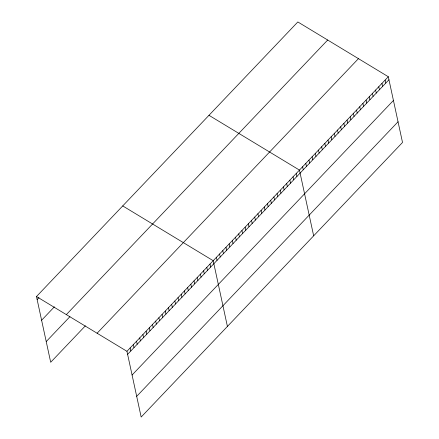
<?xml version="1.0" encoding="UTF-8"?>
<svg xmlns="http://www.w3.org/2000/svg" width="439" height="439" viewBox="0 0 439 439"><rect width="100%" height="100%" fill="white"/><g stroke="black" fill="none" stroke-linecap="round" stroke-linejoin="round"><path stroke-width="0.66" d="M36.481 296.534L297.834 21.95L388.306 76.732L402.519 142.466L141.166 417.05L126.953 351.31L36.481 296.534L50.694 362.268L85.375 325.831M37.134 299.552L38.956 297.637M41.606 320.25L54.381 306.828M66.338 314.609L327.686 40.026M46.216 341.575L69.944 316.645M97.096 333.234L358.449 58.65M126.953 351.31L388.306 76.732M127.606 354.333L388.959 79.75M132.084 375.027L393.437 100.449M136.694 396.351L398.047 121.773M208.969 115.309L299.447 170.085L313.66 235.825M122.722 205.918L213.2 260.7L227.413 326.44M385.135 80.063L385.788 83.086M381.963 83.399L382.616 86.417M378.786 86.73L379.439 89.754M375.614 90.066L376.267 93.09M372.442 93.403L373.095 96.421M369.265 96.734L369.918 99.757M366.093 100.07L366.746 103.088M362.921 103.401L363.574 106.425M359.744 106.737L360.397 109.761M356.572 110.074L357.225 113.092M353.4 113.405L354.053 116.428M350.223 116.741L350.876 119.759M347.051 120.072L347.704 123.096M343.88 123.408L344.533 126.432M340.702 126.745L341.355 129.763M337.531 130.076L338.184 133.099M334.359 133.412L335.012 136.43M331.182 136.743L331.835 139.767M328.01 140.079L328.663 143.103M324.838 143.416L325.491 146.434M321.661 146.747L322.314 149.77M318.489 150.083L319.142 153.101M315.317 153.414L315.97 156.438M312.14 156.75L312.793 159.774M308.968 160.087L309.621 163.105M305.796 163.418L306.449 166.441M302.619 166.754L303.278 169.772M296.254 173.443L296.907 176.467M293.06 176.802L293.713 179.82M289.866 180.155L290.519 183.178M286.672 183.513L287.325 186.531M283.479 186.866L284.132 189.889M280.285 190.224L280.938 193.242M277.086 193.577L277.739 196.601M273.892 196.935L274.545 199.954M270.698 200.294L271.351 203.312M267.505 203.647L268.158 206.67M264.311 207.005L264.964 210.023M261.117 210.358L261.77 213.381M257.923 213.716L258.576 216.734M254.73 217.069L255.383 220.093M251.536 220.427L252.189 223.446M248.337 223.786L248.99 226.804M245.143 227.139L245.796 230.162M241.949 230.497L242.602 233.515M238.756 233.85L239.409 236.873M235.562 237.208L236.215 240.226M232.368 240.561L233.021 243.585M229.174 243.919L229.827 246.937M225.981 247.278L226.634 250.296M222.787 250.631L223.44 253.654M219.588 253.989L220.246 257.007M216.394 257.342L217.047 260.365M210.007 264.053L210.66 267.077M206.813 267.411L207.466 270.429M203.619 270.77L204.272 273.788M200.425 274.123L201.078 277.146M197.232 277.481L197.885 280.499M194.038 280.834L194.691 283.857M190.844 284.192L191.497 287.21M187.645 287.545L188.298 290.569M184.451 290.903L185.104 293.921M181.258 294.262L181.911 297.28M178.064 297.615L178.717 300.638M174.87 300.973L175.523 303.991M171.676 304.326L172.329 307.349M168.483 307.684L169.136 310.702M165.289 311.037L165.942 314.061M162.095 314.395L162.748 317.413M158.896 317.754L159.549 320.772M155.702 321.107L156.355 324.13M152.509 324.465L153.162 327.483M149.315 327.818L149.968 330.841M146.121 331.176L146.774 334.194M142.927 334.529L143.58 337.553M139.734 337.887L140.387 340.905M136.54 341.246L137.193 344.264M133.346 344.599L133.999 347.622M130.147 347.957L130.8 350.975"/></g></svg>
